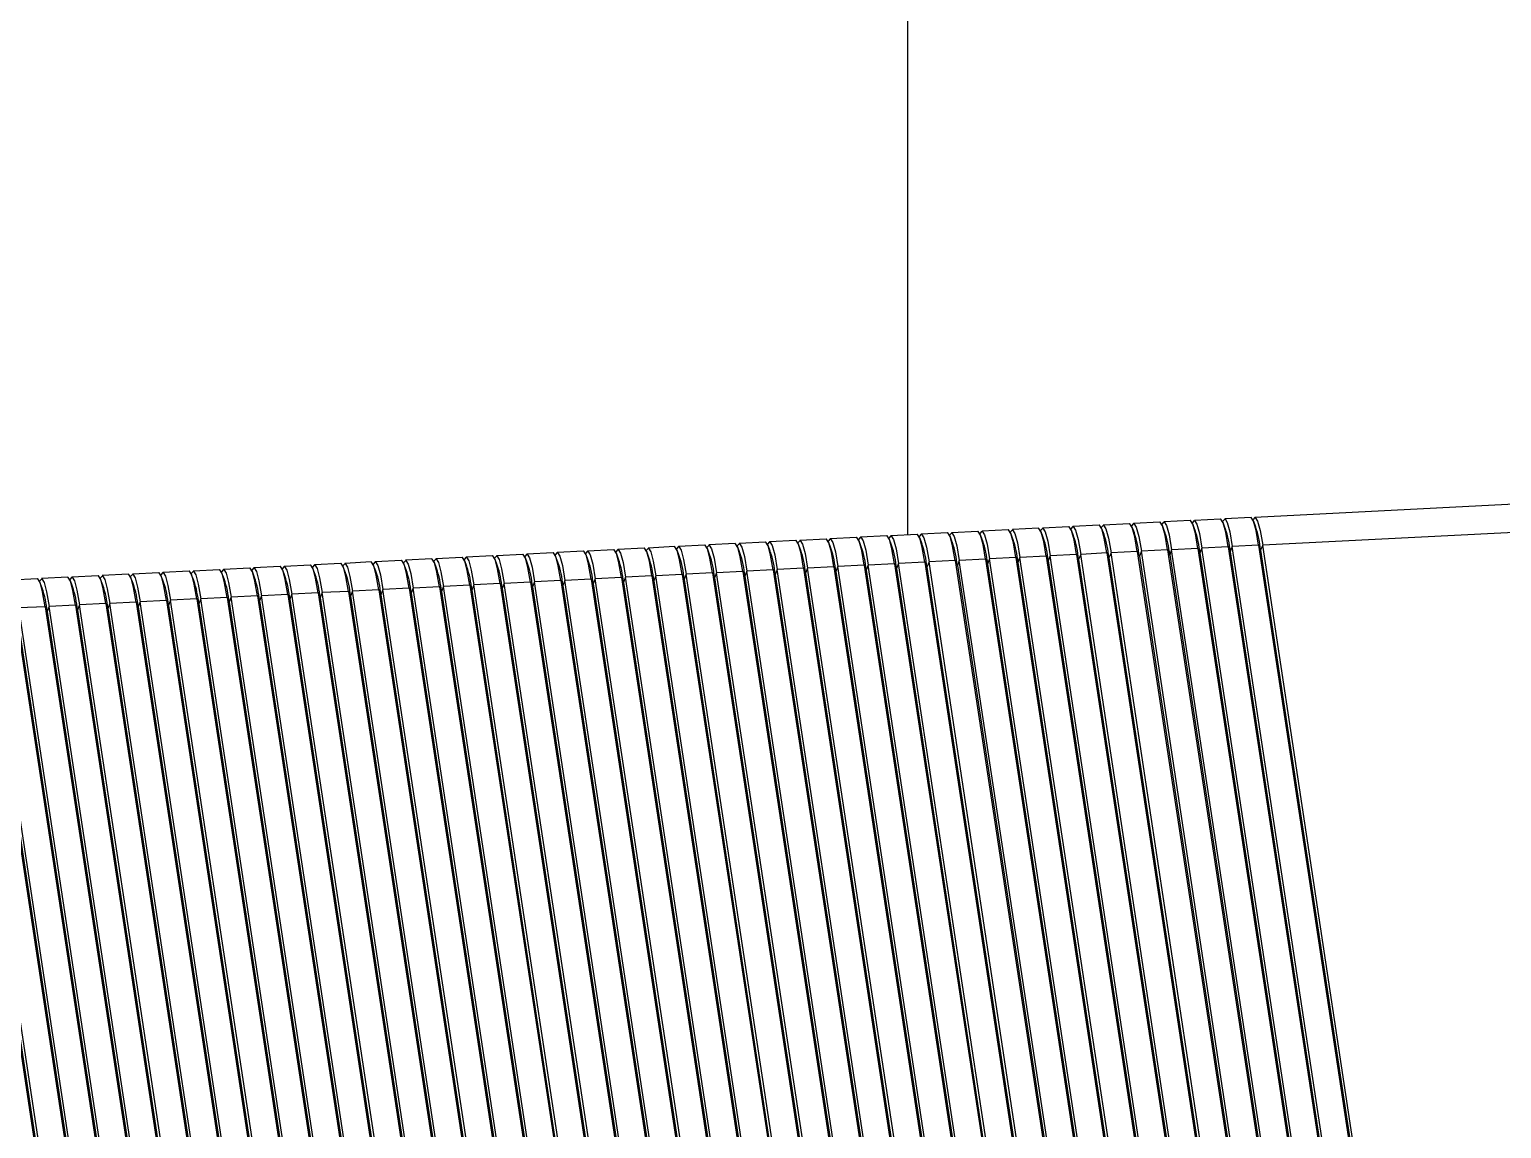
# Model space of a CAD drawing. Header units: millimetres. Extents: x 334 to 3694, y 0 to 2376.
# Drawn here: x 2535.61 to 2550.12, y 1143.7 to 1154.52 of the extents above; entities that cross this region are included whole.
import ezdxf

# ---------------------------------------------------------------- set-up
doc = ezdxf.new("R2010")
doc.units = ezdxf.units.MM
doc.header["$LTSCALE"] = 3
doc.layers.add('1_외형선', color=7, linetype='Continuous', lineweight=25)

msp = doc.modelspace()

# ---------------------------------------------------------------- linework, layer by layer
at = {"layer": '1_외형선'}
for p, q in [((2544.264, 1159.481), (2544.264, 1149.542)), ((2550.716, 1149.868), (2547.687, 1149.715)), ((2545.257, 1149.593), (2544.998, 1149.579)), ((2545.556, 1149.608), (2545.297, 1149.595)), ((2545.854, 1149.623), (2545.595, 1149.61)), ((2545.901, 1149.532), (2545.879, 1149.589)), ((2546.153, 1149.638), (2545.894, 1149.625)), ((2546.2, 1149.547), (2546.178, 1149.604)), ((2546.452, 1149.653), (2546.193, 1149.64)), ((2546.499, 1149.562), (2546.477, 1149.619)), ((2546.751, 1149.668), (2546.492, 1149.655)), ((2546.797, 1149.577), (2546.776, 1149.634)), ((2547.05, 1149.683), (2546.791, 1149.67)), ((2547.096, 1149.592), (2547.074, 1149.65)), ((2547.349, 1149.698), (2547.09, 1149.685)), ((2547.395, 1149.607), (2547.373, 1149.665)), ((2547.648, 1149.713), (2547.389, 1149.7)), ((2547.694, 1149.622), (2547.672, 1149.68)), ((2550.791, 1149.595), (2547.763, 1149.442)), ((2542.268, 1149.442), (2542.009, 1149.429)), ((2542.567, 1149.457), (2542.308, 1149.444)), ((2542.866, 1149.472), (2542.607, 1149.459)), ((2542.912, 1149.381), (2542.89, 1149.438)), ((2543.165, 1149.487), (2542.906, 1149.474)), ((2543.211, 1149.396), (2543.189, 1149.453)), ((2543.464, 1149.502), (2543.205, 1149.489)), ((2543.51, 1149.411), (2543.488, 1149.468)), ((2543.762, 1149.517), (2543.503, 1149.504)), ((2543.809, 1149.426), (2543.787, 1149.484)), ((2544.061, 1149.532), (2543.802, 1149.519)), ((2544.108, 1149.441), (2544.086, 1149.499)), ((2544.36, 1149.547), (2544.101, 1149.534)), ((2544.407, 1149.456), (2544.385, 1149.514)), ((2544.659, 1149.562), (2544.4, 1149.549)), ((2544.705, 1149.471), (2544.684, 1149.529)), ((2544.958, 1149.577), (2544.699, 1149.564)), ((2545.004, 1149.486), (2544.982, 1149.544)), ((2545.303, 1149.501), (2545.281, 1149.559)), ((2545.602, 1149.517), (2545.58, 1149.574)), ((2547.723, 1149.44), (2547.464, 1149.427)), ((2547.723, 1149.44), (2548.638, 1143.402)), ((2547.743, 1149.392), (2547.723, 1149.44)), ((2547.763, 1149.442), (2547.743, 1149.392)), ((2548.678, 1143.404), (2547.763, 1149.442)), ((2539.279, 1149.291), (2539.02, 1149.278)), ((2539.578, 1149.306), (2539.319, 1149.293)), ((2539.877, 1149.321), (2539.618, 1149.308)), ((2540.176, 1149.336), (2539.917, 1149.323)), ((2540.223, 1149.245), (2540.201, 1149.302)), ((2540.475, 1149.351), (2540.216, 1149.338)), ((2540.521, 1149.26), (2540.5, 1149.317)), ((2540.774, 1149.366), (2540.515, 1149.353)), ((2540.82, 1149.275), (2540.798, 1149.333)), ((2541.073, 1149.381), (2540.814, 1149.368)), ((2541.119, 1149.29), (2541.097, 1149.348)), ((2541.372, 1149.396), (2541.112, 1149.383)), ((2541.418, 1149.305), (2541.396, 1149.363)), ((2541.67, 1149.411), (2541.411, 1149.398)), ((2541.717, 1149.32), (2541.695, 1149.378)), ((2541.969, 1149.427), (2541.71, 1149.413)), ((2542.016, 1149.335), (2541.994, 1149.393)), ((2542.315, 1149.35), (2542.293, 1149.408)), ((2542.613, 1149.366), (2542.592, 1149.423)), ((2544.774, 1149.291), (2544.755, 1149.241)), ((2545.033, 1149.304), (2544.774, 1149.291)), ((2545.69, 1143.253), (2544.774, 1149.291)), ((2545.033, 1149.304), (2545.949, 1143.266)), ((2545.053, 1149.256), (2545.033, 1149.304)), ((2545.073, 1149.306), (2545.053, 1149.256)), ((2545.332, 1149.319), (2545.073, 1149.306)), ((2545.988, 1143.268), (2545.073, 1149.306)), ((2545.332, 1149.319), (2546.247, 1143.281)), ((2545.352, 1149.271), (2545.332, 1149.319)), ((2545.372, 1149.321), (2545.352, 1149.271)), ((2545.631, 1149.334), (2545.372, 1149.321)), ((2546.287, 1143.283), (2545.372, 1149.321)), ((2545.631, 1149.334), (2546.546, 1143.296)), ((2545.651, 1149.286), (2545.631, 1149.334)), ((2545.671, 1149.336), (2545.651, 1149.286)), ((2545.93, 1149.349), (2545.671, 1149.336)), ((2546.586, 1143.298), (2545.671, 1149.336)), ((2545.93, 1149.349), (2546.845, 1143.311)), ((2545.95, 1149.301), (2545.93, 1149.349)), ((2545.97, 1149.351), (2545.95, 1149.301)), ((2545.95, 1149.301), (2546.865, 1143.263)), ((2546.229, 1149.365), (2545.97, 1149.351)), ((2546.885, 1143.313), (2545.97, 1149.351)), ((2546.229, 1149.365), (2547.144, 1143.326)), ((2546.249, 1149.317), (2546.229, 1149.365)), ((2546.269, 1149.367), (2546.249, 1149.317)), ((2546.249, 1149.317), (2547.164, 1143.278)), ((2546.528, 1149.38), (2546.269, 1149.367)), ((2547.184, 1143.328), (2546.269, 1149.367)), ((2546.528, 1149.38), (2547.443, 1143.341)), ((2546.548, 1149.332), (2546.528, 1149.38)), ((2546.568, 1149.382), (2546.548, 1149.332)), ((2546.548, 1149.332), (2547.463, 1143.293)), ((2546.827, 1149.395), (2546.568, 1149.382)), ((2547.483, 1143.343), (2546.568, 1149.382)), ((2546.827, 1149.395), (2547.742, 1143.356)), ((2546.847, 1149.347), (2546.827, 1149.395)), ((2546.866, 1149.397), (2546.847, 1149.347)), ((2546.847, 1149.347), (2547.762, 1143.308)), ((2547.125, 1149.41), (2546.866, 1149.397)), ((2547.782, 1143.358), (2546.866, 1149.397)), ((2547.125, 1149.41), (2548.041, 1143.371)), ((2547.145, 1149.362), (2547.125, 1149.41)), ((2547.165, 1149.412), (2547.145, 1149.362)), ((2547.145, 1149.362), (2548.061, 1143.323)), ((2547.424, 1149.425), (2547.165, 1149.412)), ((2548.08, 1143.373), (2547.165, 1149.412)), ((2547.424, 1149.425), (2548.339, 1143.386)), ((2547.444, 1149.377), (2547.424, 1149.425)), ((2547.464, 1149.427), (2547.444, 1149.377)), ((2547.444, 1149.377), (2548.359, 1143.338)), ((2548.379, 1143.388), (2547.464, 1149.427)), ((2547.743, 1149.392), (2548.658, 1143.354)), ((2536.59, 1149.155), (2536.331, 1149.142)), ((2536.889, 1149.17), (2536.63, 1149.157)), ((2537.187, 1149.185), (2536.928, 1149.172)), ((2537.234, 1149.094), (2537.212, 1149.151)), ((2537.486, 1149.2), (2537.227, 1149.187)), ((2537.533, 1149.109), (2537.511, 1149.167)), ((2537.785, 1149.215), (2537.526, 1149.202)), ((2537.832, 1149.124), (2537.81, 1149.182)), ((2538.084, 1149.23), (2537.825, 1149.217)), ((2538.131, 1149.139), (2538.109, 1149.197)), ((2538.383, 1149.245), (2538.124, 1149.232)), ((2538.429, 1149.154), (2538.407, 1149.212)), ((2538.682, 1149.26), (2538.423, 1149.247)), ((2538.728, 1149.169), (2538.706, 1149.227)), ((2538.981, 1149.276), (2538.722, 1149.262)), ((2539.027, 1149.184), (2539.005, 1149.242)), ((2539.326, 1149.2), (2539.304, 1149.257)), ((2539.625, 1149.215), (2539.603, 1149.272)), ((2539.924, 1149.23), (2539.902, 1149.287)), ((2542.045, 1149.153), (2541.786, 1149.14)), ((2542.045, 1149.153), (2542.96, 1143.115)), ((2542.065, 1149.105), (2542.045, 1149.153)), ((2542.085, 1149.155), (2542.065, 1149.105)), ((2542.344, 1149.168), (2542.085, 1149.155)), ((2543, 1143.117), (2542.085, 1149.155)), ((2542.344, 1149.168), (2543.259, 1143.13)), ((2542.364, 1149.12), (2542.344, 1149.168)), ((2542.384, 1149.17), (2542.364, 1149.12)), ((2542.643, 1149.183), (2542.384, 1149.17)), ((2543.299, 1143.132), (2542.384, 1149.17)), ((2542.643, 1149.183), (2543.558, 1143.145)), ((2542.663, 1149.135), (2542.643, 1149.183)), ((2542.682, 1149.185), (2542.663, 1149.135)), ((2542.941, 1149.199), (2542.682, 1149.185)), ((2543.598, 1143.147), (2542.682, 1149.185)), ((2542.941, 1149.199), (2543.857, 1143.16)), ((2542.961, 1149.151), (2542.941, 1149.199)), ((2542.981, 1149.201), (2542.961, 1149.151)), ((2542.961, 1149.151), (2543.877, 1143.112)), ((2543.24, 1149.214), (2542.981, 1149.201)), ((2543.896, 1143.162), (2542.981, 1149.201)), ((2543.24, 1149.214), (2544.155, 1143.175)), ((2543.26, 1149.166), (2543.24, 1149.214)), ((2543.28, 1149.216), (2543.26, 1149.166)), ((2543.26, 1149.166), (2544.175, 1143.127)), ((2543.539, 1149.229), (2543.28, 1149.216)), ((2544.195, 1143.177), (2543.28, 1149.216)), ((2543.539, 1149.229), (2544.454, 1143.19)), ((2543.559, 1149.181), (2543.539, 1149.229)), ((2543.579, 1149.231), (2543.559, 1149.181)), ((2543.559, 1149.181), (2544.474, 1143.142)), ((2543.838, 1149.244), (2543.579, 1149.231)), ((2544.494, 1143.192), (2543.579, 1149.231)), ((2543.838, 1149.244), (2544.753, 1143.205)), ((2543.858, 1149.196), (2543.838, 1149.244)), ((2543.878, 1149.246), (2543.858, 1149.196)), ((2543.858, 1149.196), (2544.773, 1143.157)), ((2544.137, 1149.259), (2543.878, 1149.246)), ((2544.793, 1143.207), (2543.878, 1149.246)), ((2544.137, 1149.259), (2545.052, 1143.22)), ((2544.157, 1149.211), (2544.137, 1149.259)), ((2544.177, 1149.261), (2544.157, 1149.211)), ((2544.157, 1149.211), (2545.072, 1143.172)), ((2544.436, 1149.274), (2544.177, 1149.261)), ((2545.092, 1143.222), (2544.177, 1149.261)), ((2544.436, 1149.274), (2545.351, 1143.236)), ((2544.456, 1149.226), (2544.436, 1149.274)), ((2544.476, 1149.276), (2544.456, 1149.226)), ((2544.456, 1149.226), (2545.371, 1143.188)), ((2544.735, 1149.289), (2544.476, 1149.276)), ((2545.391, 1143.238), (2544.476, 1149.276)), ((2544.735, 1149.289), (2545.65, 1143.251)), ((2544.755, 1149.241), (2544.735, 1149.289)), ((2544.755, 1149.241), (2545.67, 1143.203)), ((2545.053, 1149.256), (2545.969, 1143.218)), ((2545.352, 1149.271), (2546.267, 1143.233)), ((2545.651, 1149.286), (2546.566, 1143.248)), ((2535.693, 1149.11), (2535.434, 1149.096)), ((2535.74, 1149.018), (2535.718, 1149.076)), ((2535.992, 1149.125), (2535.733, 1149.112)), ((2536.039, 1149.033), (2536.017, 1149.091)), ((2536.291, 1149.14), (2536.032, 1149.127)), ((2536.337, 1149.049), (2536.315, 1149.106)), ((2536.636, 1149.064), (2536.614, 1149.121)), ((2536.935, 1149.079), (2536.913, 1149.136)), ((2539.056, 1149.002), (2538.797, 1148.989)), ((2539.056, 1149.002), (2539.971, 1142.964)), ((2539.076, 1148.954), (2539.056, 1149.002)), ((2539.096, 1149.004), (2539.076, 1148.954)), ((2539.355, 1149.017), (2539.096, 1149.004)), ((2540.011, 1142.966), (2539.096, 1149.004)), ((2539.355, 1149.017), (2540.27, 1142.979)), ((2539.375, 1148.969), (2539.355, 1149.017)), ((2539.395, 1149.019), (2539.375, 1148.969)), ((2539.654, 1149.032), (2539.395, 1149.019)), ((2540.31, 1142.981), (2539.395, 1149.019)), ((2539.654, 1149.032), (2540.569, 1142.994)), ((2539.674, 1148.984), (2539.654, 1149.032)), ((2539.694, 1149.034), (2539.674, 1148.984)), ((2539.953, 1149.048), (2539.694, 1149.034)), ((2540.609, 1142.996), (2539.694, 1149.034)), ((2539.953, 1149.048), (2540.868, 1143.009)), ((2539.973, 1149), (2539.953, 1149.048)), ((2539.993, 1149.05), (2539.973, 1149)), ((2540.252, 1149.063), (2539.993, 1149.05)), ((2540.908, 1143.011), (2539.993, 1149.05)), ((2540.252, 1149.063), (2541.167, 1143.024)), ((2540.272, 1149.015), (2540.252, 1149.063)), ((2540.292, 1149.065), (2540.272, 1149.015)), ((2540.272, 1149.015), (2541.187, 1142.976)), ((2540.551, 1149.078), (2540.292, 1149.065)), ((2541.207, 1143.026), (2540.292, 1149.065)), ((2540.551, 1149.078), (2541.466, 1143.039)), ((2540.571, 1149.03), (2540.551, 1149.078)), ((2540.59, 1149.08), (2540.571, 1149.03)), ((2540.571, 1149.03), (2541.486, 1142.991)), ((2540.849, 1149.093), (2540.59, 1149.08)), ((2541.506, 1143.041), (2540.59, 1149.08)), ((2540.849, 1149.093), (2541.765, 1143.054)), ((2540.869, 1149.045), (2540.849, 1149.093)), ((2540.889, 1149.095), (2540.869, 1149.045)), ((2540.869, 1149.045), (2541.785, 1143.006)), ((2541.148, 1149.108), (2540.889, 1149.095)), ((2541.804, 1143.056), (2540.889, 1149.095)), ((2541.148, 1149.108), (2542.063, 1143.07)), ((2541.168, 1149.06), (2541.148, 1149.108)), ((2541.188, 1149.11), (2541.168, 1149.06)), ((2541.168, 1149.06), (2542.083, 1143.022)), ((2541.447, 1149.123), (2541.188, 1149.11)), ((2542.103, 1143.072), (2541.188, 1149.11)), ((2541.447, 1149.123), (2542.362, 1143.085)), ((2541.467, 1149.075), (2541.447, 1149.123)), ((2541.487, 1149.125), (2541.467, 1149.075)), ((2541.467, 1149.075), (2542.382, 1143.037)), ((2541.746, 1149.138), (2541.487, 1149.125)), ((2542.402, 1143.087), (2541.487, 1149.125)), ((2541.746, 1149.138), (2542.661, 1143.1)), ((2541.766, 1149.09), (2541.746, 1149.138)), ((2541.786, 1149.14), (2541.766, 1149.09)), ((2541.766, 1149.09), (2542.681, 1143.052)), ((2542.701, 1143.102), (2541.786, 1149.14)), ((2542.065, 1149.105), (2542.98, 1143.067)), ((2542.364, 1149.12), (2543.279, 1143.082)), ((2542.663, 1149.135), (2543.578, 1143.097)), ((2536.367, 1148.866), (2536.108, 1148.853)), ((2536.367, 1148.866), (2537.282, 1142.828)), ((2536.386, 1148.818), (2536.367, 1148.866)), ((2536.406, 1148.868), (2536.386, 1148.818)), ((2536.665, 1148.882), (2536.406, 1148.868)), ((2537.322, 1142.83), (2536.406, 1148.868)), ((2536.665, 1148.882), (2537.581, 1142.843)), ((2536.685, 1148.834), (2536.665, 1148.882)), ((2536.705, 1148.884), (2536.685, 1148.834)), ((2536.964, 1148.897), (2536.705, 1148.884)), ((2537.62, 1142.845), (2536.705, 1148.884)), ((2536.964, 1148.897), (2537.879, 1142.858)), ((2536.984, 1148.849), (2536.964, 1148.897)), ((2537.004, 1148.899), (2536.984, 1148.849)), ((2537.263, 1148.912), (2537.004, 1148.899)), ((2537.919, 1142.86), (2537.004, 1148.899)), ((2537.263, 1148.912), (2538.178, 1142.873)), ((2537.283, 1148.864), (2537.263, 1148.912)), ((2537.303, 1148.914), (2537.283, 1148.864)), ((2537.283, 1148.864), (2538.198, 1142.825)), ((2537.562, 1148.927), (2537.303, 1148.914)), ((2538.218, 1142.875), (2537.303, 1148.914)), ((2537.562, 1148.927), (2538.477, 1142.888)), ((2537.582, 1148.879), (2537.562, 1148.927)), ((2537.602, 1148.929), (2537.582, 1148.879)), ((2537.582, 1148.879), (2538.497, 1142.84)), ((2537.861, 1148.942), (2537.602, 1148.929)), ((2538.517, 1142.89), (2537.602, 1148.929)), ((2537.861, 1148.942), (2538.776, 1142.903)), ((2537.881, 1148.894), (2537.861, 1148.942)), ((2537.901, 1148.944), (2537.881, 1148.894)), ((2537.881, 1148.894), (2538.796, 1142.855)), ((2538.16, 1148.957), (2537.901, 1148.944)), ((2538.816, 1142.905), (2537.901, 1148.944)), ((2538.16, 1148.957), (2539.075, 1142.919)), ((2538.18, 1148.909), (2538.16, 1148.957)), ((2538.2, 1148.959), (2538.18, 1148.909)), ((2538.18, 1148.909), (2539.095, 1142.871)), ((2538.459, 1148.972), (2538.2, 1148.959)), ((2539.115, 1142.921), (2538.2, 1148.959)), ((2538.459, 1148.972), (2539.374, 1142.934)), ((2538.479, 1148.924), (2538.459, 1148.972)), ((2538.498, 1148.974), (2538.479, 1148.924)), ((2538.479, 1148.924), (2539.394, 1142.886)), ((2538.757, 1148.987), (2538.498, 1148.974)), ((2539.414, 1142.936), (2538.498, 1148.974)), ((2538.757, 1148.987), (2539.673, 1142.949)), ((2538.777, 1148.939), (2538.757, 1148.987)), ((2538.797, 1148.989), (2538.777, 1148.939)), ((2538.777, 1148.939), (2539.693, 1142.901)), ((2539.712, 1142.951), (2538.797, 1148.989)), ((2539.076, 1148.954), (2539.991, 1142.916)), ((2539.375, 1148.969), (2540.29, 1142.931)), ((2539.674, 1148.984), (2540.589, 1142.946)), ((2539.973, 1149), (2540.888, 1142.961)), ((2534.872, 1148.791), (2535.787, 1142.753)), ((2534.892, 1148.743), (2535.807, 1142.705)), ((2535.827, 1142.755), (2534.912, 1148.793)), ((2535.171, 1148.806), (2536.086, 1142.768)), ((2535.191, 1148.758), (2536.106, 1142.72)), ((2536.126, 1142.77), (2535.211, 1148.808)), ((2535.47, 1148.821), (2536.385, 1142.783)), ((2535.49, 1148.773), (2536.405, 1142.735)), ((2535.769, 1148.836), (2535.51, 1148.823)), ((2536.425, 1142.785), (2535.51, 1148.823)), ((2535.769, 1148.836), (2536.684, 1142.798)), ((2535.789, 1148.788), (2535.769, 1148.836)), ((2535.809, 1148.838), (2535.789, 1148.788)), ((2535.789, 1148.788), (2536.704, 1142.75)), ((2536.068, 1148.851), (2535.809, 1148.838)), ((2536.724, 1142.8), (2535.809, 1148.838)), ((2536.068, 1148.851), (2536.983, 1142.813)), ((2536.088, 1148.803), (2536.068, 1148.851)), ((2536.108, 1148.853), (2536.088, 1148.803)), ((2536.088, 1148.803), (2537.003, 1142.765)), ((2537.023, 1142.815), (2536.108, 1148.853)), ((2536.386, 1148.818), (2537.302, 1142.78)), ((2536.685, 1148.834), (2537.6, 1142.795)), ((2536.984, 1148.849), (2537.899, 1142.81))]:
    msp.add_line(p, q, dxfattribs=at)
at = {"layer": '1_외형선', "flags": 128}
for points in [[(2545.332, 1149.319), (2545.307, 1149.464), (2545.282, 1149.556), (2545.26, 1149.592), (2545.257, 1149.593)], [(2545.278, 1149.567), (2545.28, 1149.573), (2545.3, 1149.594), (2545.322, 1149.558), (2545.347, 1149.466), (2545.372, 1149.321)], [(2545.631, 1149.334), (2545.606, 1149.479), (2545.581, 1149.571), (2545.559, 1149.607), (2545.556, 1149.608)], [(2545.577, 1149.582), (2545.579, 1149.588), (2545.598, 1149.609), (2545.621, 1149.573), (2545.646, 1149.481), (2545.671, 1149.336)], [(2545.93, 1149.349), (2545.905, 1149.494), (2545.88, 1149.586), (2545.857, 1149.622), (2545.854, 1149.623)], [(2545.876, 1149.597), (2545.877, 1149.603), (2545.897, 1149.624), (2545.92, 1149.588), (2545.944, 1149.496), (2545.97, 1149.351)], [(2546.229, 1149.365), (2546.203, 1149.509), (2546.179, 1149.601), (2546.156, 1149.637), (2546.153, 1149.638)], [(2546.174, 1149.612), (2546.176, 1149.618), (2546.196, 1149.639), (2546.219, 1149.603), (2546.243, 1149.511), (2546.269, 1149.367)], [(2546.528, 1149.38), (2546.502, 1149.524), (2546.478, 1149.617), (2546.455, 1149.652), (2546.452, 1149.653)], [(2546.473, 1149.628), (2546.475, 1149.633), (2546.495, 1149.655), (2546.518, 1149.619), (2546.542, 1149.526), (2546.568, 1149.382)], [(2546.827, 1149.395), (2546.801, 1149.54), (2546.777, 1149.632), (2546.754, 1149.668), (2546.751, 1149.668)], [(2546.772, 1149.643), (2546.774, 1149.648), (2546.794, 1149.67), (2546.816, 1149.634), (2546.841, 1149.542), (2546.866, 1149.397)], [(2547.125, 1149.41), (2547.1, 1149.555), (2547.075, 1149.647), (2547.053, 1149.683), (2547.05, 1149.683)], [(2547.071, 1149.658), (2547.073, 1149.663), (2547.093, 1149.685), (2547.115, 1149.649), (2547.14, 1149.557), (2547.165, 1149.412)], [(2547.424, 1149.425), (2547.399, 1149.57), (2547.374, 1149.662), (2547.352, 1149.698), (2547.349, 1149.698)], [(2547.37, 1149.673), (2547.372, 1149.678), (2547.392, 1149.7), (2547.414, 1149.664), (2547.439, 1149.572), (2547.464, 1149.427)], [(2547.723, 1149.44), (2547.698, 1149.585), (2547.673, 1149.677), (2547.651, 1149.713), (2547.648, 1149.713)], [(2547.669, 1149.688), (2547.671, 1149.693), (2547.69, 1149.715), (2547.713, 1149.679), (2547.738, 1149.587), (2547.763, 1149.442)], [(2542.344, 1149.168), (2542.318, 1149.313), (2542.294, 1149.405), (2542.271, 1149.441), (2542.268, 1149.442)], [(2542.289, 1149.416), (2542.291, 1149.422), (2542.311, 1149.443), (2542.334, 1149.407), (2542.358, 1149.315), (2542.384, 1149.17)], [(2542.643, 1149.183), (2542.617, 1149.328), (2542.593, 1149.42), (2542.57, 1149.456), (2542.567, 1149.457)], [(2542.588, 1149.431), (2542.59, 1149.437), (2542.61, 1149.458), (2542.632, 1149.422), (2542.657, 1149.33), (2542.682, 1149.185)], [(2542.941, 1149.199), (2542.916, 1149.343), (2542.891, 1149.435), (2542.869, 1149.471), (2542.866, 1149.472)], [(2542.887, 1149.446), (2542.889, 1149.452), (2542.909, 1149.473), (2542.931, 1149.437), (2542.956, 1149.345), (2542.981, 1149.201)], [(2543.24, 1149.214), (2543.215, 1149.358), (2543.19, 1149.45), (2543.168, 1149.486), (2543.165, 1149.487)], [(2543.186, 1149.462), (2543.188, 1149.467), (2543.208, 1149.488), (2543.23, 1149.453), (2543.255, 1149.36), (2543.28, 1149.216)], [(2543.539, 1149.229), (2543.514, 1149.373), (2543.489, 1149.466), (2543.467, 1149.502), (2543.464, 1149.502)], [(2543.485, 1149.477), (2543.487, 1149.482), (2543.506, 1149.504), (2543.529, 1149.468), (2543.554, 1149.375), (2543.579, 1149.231)], [(2543.838, 1149.244), (2543.813, 1149.389), (2543.788, 1149.481), (2543.765, 1149.517), (2543.762, 1149.517)], [(2543.784, 1149.492), (2543.785, 1149.497), (2543.805, 1149.519), (2543.828, 1149.483), (2543.852, 1149.391), (2543.878, 1149.246)], [(2544.137, 1149.259), (2544.111, 1149.404), (2544.087, 1149.496), (2544.064, 1149.532), (2544.061, 1149.532)], [(2544.082, 1149.507), (2544.084, 1149.512), (2544.104, 1149.534), (2544.127, 1149.498), (2544.151, 1149.406), (2544.177, 1149.261)], [(2544.436, 1149.274), (2544.41, 1149.419), (2544.386, 1149.511), (2544.363, 1149.547), (2544.36, 1149.547)], [(2544.381, 1149.522), (2544.383, 1149.527), (2544.403, 1149.549), (2544.426, 1149.513), (2544.45, 1149.421), (2544.476, 1149.276)], [(2544.735, 1149.289), (2544.709, 1149.434), (2544.685, 1149.526), (2544.662, 1149.562), (2544.659, 1149.562)], [(2544.68, 1149.537), (2544.682, 1149.542), (2544.702, 1149.564), (2544.724, 1149.528), (2544.749, 1149.436), (2544.774, 1149.291)], [(2545.033, 1149.304), (2545.008, 1149.449), (2544.983, 1149.541), (2544.961, 1149.577), (2544.958, 1149.577)], [(2544.979, 1149.552), (2544.981, 1149.557), (2545.001, 1149.579), (2545.023, 1149.543), (2545.048, 1149.451), (2545.073, 1149.306)], [(2539.355, 1149.017), (2539.33, 1149.162), (2539.305, 1149.254), (2539.283, 1149.29), (2539.279, 1149.291)], [(2539.301, 1149.265), (2539.303, 1149.271), (2539.322, 1149.292), (2539.345, 1149.256), (2539.37, 1149.164), (2539.395, 1149.019)], [(2539.654, 1149.032), (2539.629, 1149.177), (2539.604, 1149.269), (2539.581, 1149.305), (2539.578, 1149.306)], [(2539.6, 1149.28), (2539.601, 1149.286), (2539.621, 1149.307), (2539.644, 1149.271), (2539.668, 1149.179), (2539.694, 1149.034)], [(2539.953, 1149.048), (2539.927, 1149.192), (2539.903, 1149.284), (2539.88, 1149.32), (2539.877, 1149.321)], [(2539.898, 1149.295), (2539.9, 1149.301), (2539.92, 1149.322), (2539.943, 1149.286), (2539.967, 1149.194), (2539.993, 1149.05)], [(2540.252, 1149.063), (2540.226, 1149.207), (2540.202, 1149.3), (2540.179, 1149.336), (2540.176, 1149.336)], [(2540.197, 1149.311), (2540.199, 1149.316), (2540.219, 1149.338), (2540.242, 1149.302), (2540.266, 1149.209), (2540.292, 1149.065)], [(2540.551, 1149.078), (2540.525, 1149.223), (2540.501, 1149.315), (2540.478, 1149.351), (2540.475, 1149.351)], [(2540.496, 1149.326), (2540.498, 1149.331), (2540.518, 1149.353), (2540.54, 1149.317), (2540.565, 1149.225), (2540.59, 1149.08)], [(2540.849, 1149.093), (2540.824, 1149.238), (2540.799, 1149.33), (2540.777, 1149.366), (2540.774, 1149.366)], [(2540.795, 1149.341), (2540.797, 1149.346), (2540.817, 1149.368), (2540.839, 1149.332), (2540.864, 1149.24), (2540.889, 1149.095)], [(2541.148, 1149.108), (2541.123, 1149.253), (2541.098, 1149.345), (2541.076, 1149.381), (2541.073, 1149.381)], [(2541.094, 1149.356), (2541.096, 1149.361), (2541.116, 1149.383), (2541.138, 1149.347), (2541.163, 1149.255), (2541.188, 1149.11)], [(2541.447, 1149.123), (2541.422, 1149.268), (2541.397, 1149.36), (2541.375, 1149.396), (2541.372, 1149.396)], [(2541.393, 1149.371), (2541.395, 1149.376), (2541.414, 1149.398), (2541.437, 1149.362), (2541.462, 1149.27), (2541.487, 1149.125)], [(2541.746, 1149.138), (2541.721, 1149.283), (2541.696, 1149.375), (2541.673, 1149.411), (2541.67, 1149.411)], [(2541.692, 1149.386), (2541.693, 1149.391), (2541.713, 1149.413), (2541.736, 1149.377), (2541.76, 1149.285), (2541.786, 1149.14)], [(2542.045, 1149.153), (2542.019, 1149.298), (2541.995, 1149.39), (2541.972, 1149.426), (2541.969, 1149.427)], [(2541.99, 1149.401), (2541.992, 1149.406), (2542.012, 1149.428), (2542.035, 1149.392), (2542.059, 1149.3), (2542.085, 1149.155)], [(2536.665, 1148.882), (2536.64, 1149.026), (2536.615, 1149.118), (2536.593, 1149.154), (2536.59, 1149.155)], [(2536.611, 1149.129), (2536.613, 1149.135), (2536.633, 1149.156), (2536.655, 1149.12), (2536.68, 1149.028), (2536.705, 1148.884)], [(2536.964, 1148.897), (2536.939, 1149.041), (2536.914, 1149.134), (2536.892, 1149.169), (2536.889, 1149.17)], [(2536.91, 1149.145), (2536.912, 1149.15), (2536.932, 1149.171), (2536.954, 1149.136), (2536.979, 1149.043), (2537.004, 1148.899)], [(2537.263, 1148.912), (2537.238, 1149.056), (2537.213, 1149.149), (2537.191, 1149.185), (2537.187, 1149.185)], [(2537.209, 1149.16), (2537.211, 1149.165), (2537.23, 1149.187), (2537.253, 1149.151), (2537.277, 1149.059), (2537.303, 1148.914)], [(2537.562, 1148.927), (2537.537, 1149.072), (2537.512, 1149.164), (2537.489, 1149.2), (2537.486, 1149.2)], [(2537.508, 1149.175), (2537.509, 1149.18), (2537.529, 1149.202), (2537.552, 1149.166), (2537.576, 1149.074), (2537.602, 1148.929)], [(2537.861, 1148.942), (2537.835, 1149.087), (2537.811, 1149.179), (2537.788, 1149.215), (2537.785, 1149.215)], [(2537.806, 1149.19), (2537.808, 1149.195), (2537.828, 1149.217), (2537.851, 1149.181), (2537.875, 1149.089), (2537.901, 1148.944)], [(2538.16, 1148.957), (2538.134, 1149.102), (2538.11, 1149.194), (2538.087, 1149.23), (2538.084, 1149.23)], [(2538.105, 1149.205), (2538.107, 1149.21), (2538.127, 1149.232), (2538.15, 1149.196), (2538.174, 1149.104), (2538.2, 1148.959)], [(2538.459, 1148.972), (2538.433, 1149.117), (2538.409, 1149.209), (2538.386, 1149.245), (2538.383, 1149.245)], [(2538.404, 1149.22), (2538.406, 1149.225), (2538.426, 1149.247), (2538.448, 1149.211), (2538.473, 1149.119), (2538.498, 1148.974)], [(2538.757, 1148.987), (2538.732, 1149.132), (2538.707, 1149.224), (2538.685, 1149.26), (2538.682, 1149.26)], [(2538.703, 1149.235), (2538.705, 1149.24), (2538.725, 1149.262), (2538.747, 1149.226), (2538.772, 1149.134), (2538.797, 1148.989)], [(2539.056, 1149.002), (2539.031, 1149.147), (2539.006, 1149.239), (2538.984, 1149.275), (2538.981, 1149.276)], [(2539.002, 1149.25), (2539.004, 1149.256), (2539.024, 1149.277), (2539.046, 1149.241), (2539.071, 1149.149), (2539.096, 1149.004)], [(2535.769, 1148.836), (2535.743, 1148.981), (2535.719, 1149.073), (2535.696, 1149.109), (2535.693, 1149.11)], [(2535.714, 1149.084), (2535.716, 1149.09), (2535.736, 1149.111), (2535.759, 1149.075), (2535.783, 1148.983), (2535.809, 1148.838)], [(2536.068, 1148.851), (2536.042, 1148.996), (2536.018, 1149.088), (2535.995, 1149.124), (2535.992, 1149.125)], [(2536.013, 1149.099), (2536.015, 1149.105), (2536.035, 1149.126), (2536.058, 1149.09), (2536.082, 1148.998), (2536.108, 1148.853)], [(2536.367, 1148.866), (2536.341, 1149.011), (2536.317, 1149.103), (2536.294, 1149.139), (2536.291, 1149.14)], [(2536.312, 1149.114), (2536.314, 1149.12), (2536.334, 1149.141), (2536.356, 1149.105), (2536.381, 1149.013), (2536.406, 1148.868)]]:
    msp.add_lwpolyline(points, dxfattribs=at)
at = {"layer": '1_외형선'}
for centre in [(2546.095, 1149.258), (2546.394, 1149.273), (2546.692, 1149.288), (2543.106, 1149.107), (2543.405, 1149.122), (2543.704, 1149.137), (2544.003, 1149.153), (2544.302, 1149.168), (2544.6, 1149.183), (2544.899, 1149.198), (2545.198, 1149.213), (2545.497, 1149.228), (2545.796, 1149.243), (2540.416, 1148.971), (2540.715, 1148.987), (2541.014, 1149.002), (2541.313, 1149.017), (2541.612, 1149.032), (2541.911, 1149.047), (2542.21, 1149.062), (2542.508, 1149.077), (2542.807, 1149.092), (2537.428, 1148.82), (2537.727, 1148.836), (2538.026, 1148.851), (2538.324, 1148.866), (2538.623, 1148.881), (2538.922, 1148.896), (2539.221, 1148.911), (2539.52, 1148.926), (2539.819, 1148.941), (2540.118, 1148.956), (2534.738, 1148.685), (2535.037, 1148.7), (2535.336, 1148.715), (2535.635, 1148.73), (2535.934, 1148.745), (2536.232, 1148.76), (2536.531, 1148.775), (2536.83, 1148.79), (2537.129, 1148.805)]:
    msp.add_arc(centre, 1.056, 5.6336, 18.4291, dxfattribs=at)

doc.saveas('drawing.dxf')
